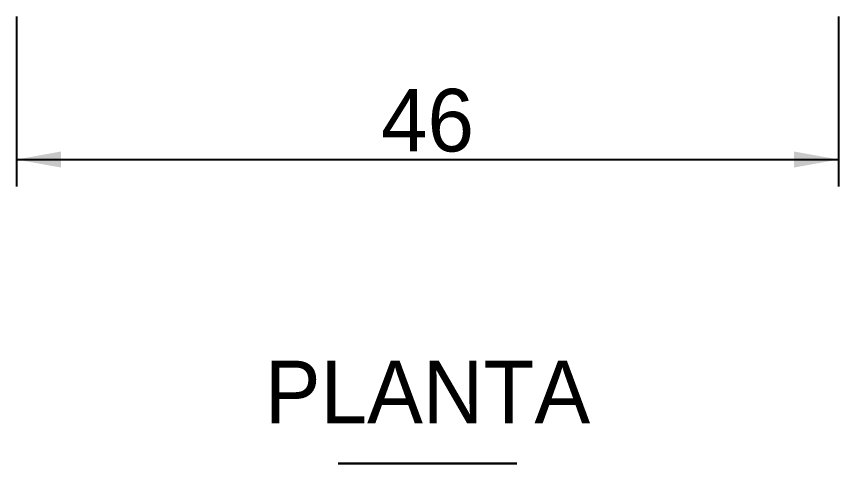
# Model space of a CAD drawing. Extents: x 0 to 297, y 0 to 210.
# Drawn here: x 65.04 to 111.04, y 110.72 to 135.72 of the extents above; entities that cross this region are included whole.
import ezdxf
from ezdxf.enums import TextEntityAlignment as Align

# ---------------------------------------------------------------- set-up
doc = ezdxf.new("R2010")
doc.units = 0
for name, color, linetype in [('COTAS', 7, 'CONTINUOUS'), ('TEXTO', 7, 'CONTINUOUS'), ('VISIBLE', 7, 'CONTINUOUS')]:
    doc.layers.add(name, color=color, linetype=linetype)

msp = doc.modelspace()

# ---------------------------------------------------------------- linework, layer by layer
at = {"layer": 'COTAS'}
for p, q in [((65.0442, 135.7206), (65.0442, 126.2206)), ((111.0442, 135.7206), (111.0442, 126.2206)), ((65.0442, 127.7206), (111.0442, 127.7206))]:
    msp.add_line(p, q, dxfattribs=at)
for points in [[(65.0442, 127.7206), (67.5442, 128.1706), (67.5442, 127.2706)], [(111.0442, 127.7206), (108.5442, 128.1706), (108.5442, 127.2706)]]:
    msp.add_solid(points, dxfattribs=at)
at = {"layer": 'VISIBLE'}
for p, q in [((83.0442, 110.7206), (83.0869, 110.7206)), ((83.0869, 110.7206), (83.0442, 110.7206)), ((83.0869, 110.7206), (83.2145, 110.7206)), ((83.2145, 110.7206), (83.0869, 110.7206)), ((83.2145, 110.7206), (83.4248, 110.7206)), ((83.4248, 110.7206), (83.2145, 110.7206)), ((83.4248, 110.7206), (83.714, 110.7206)), ((83.714, 110.7206), (83.4248, 110.7206)), ((83.714, 110.7206), (84.0774, 110.7206)), ((84.0774, 110.7206), (83.714, 110.7206)), ((84.0774, 110.7206), (84.5086, 110.7206)), ((84.5086, 110.7206), (84.0774, 110.7206)), ((84.5086, 110.7206), (85.0003, 110.7206)), ((85.0003, 110.7206), (84.5086, 110.7206)), ((85.0003, 110.7206), (85.5442, 110.7206)), ((85.5442, 110.7206), (85.0003, 110.7206)), ((85.5442, 110.7206), (86.1307, 110.7206)), ((86.1307, 110.7206), (85.5442, 110.7206)), ((86.1307, 110.7206), (86.7501, 110.7206)), ((86.7501, 110.7206), (86.1307, 110.7206)), ((86.7501, 110.7206), (87.3915, 110.7206)), ((87.3915, 110.7206), (86.7501, 110.7206)), ((87.3915, 110.7206), (88.0442, 110.7206)), ((88.0442, 110.7206), (87.3915, 110.7206)), ((88.6968, 110.7206), (88.0442, 110.7206)), ((88.0442, 110.7206), (88.6968, 110.7206)), ((89.3383, 110.7206), (88.6968, 110.7206)), ((88.6968, 110.7206), (89.3383, 110.7206)), ((89.9576, 110.7206), (89.3383, 110.7206)), ((89.3383, 110.7206), (89.9576, 110.7206)), ((90.5442, 110.7206), (89.9576, 110.7206)), ((89.9576, 110.7206), (90.5442, 110.7206)), ((91.088, 110.7206), (90.5442, 110.7206)), ((90.5442, 110.7206), (91.088, 110.7206)), ((91.5797, 110.7206), (91.088, 110.7206)), ((91.088, 110.7206), (91.5797, 110.7206)), ((92.0109, 110.7206), (91.5797, 110.7206)), ((91.5797, 110.7206), (92.0109, 110.7206)), ((92.3743, 110.7206), (92.0109, 110.7206)), ((92.0109, 110.7206), (92.3743, 110.7206)), ((92.6636, 110.7206), (92.3743, 110.7206)), ((92.3743, 110.7206), (92.6636, 110.7206)), ((92.8738, 110.7206), (92.6636, 110.7206)), ((92.6636, 110.7206), (92.8738, 110.7206)), ((93.0014, 110.7206), (92.8738, 110.7206)), ((92.8738, 110.7206), (93.0014, 110.7206)), ((93.0442, 110.7206), (93.0014, 110.7206)), ((93.0014, 110.7206), (93.0442, 110.7206))]:
    msp.add_line(p, q, dxfattribs=at)

# ---------------------------------------------------------------- texts
at = {"layer": 'COTAS'}
msp.add_text('46', height=3.5, dxfattribs=at).set_placement((88.0442, 129.9206), align=Align.MIDDLE_CENTER)
at = {"layer": 'TEXTO'}
msp.add_text('PLANTA', height=3.5, dxfattribs=at).set_placement((88.0442, 114.7206), align=Align.MIDDLE_CENTER)

doc.saveas('drawing.dxf')
